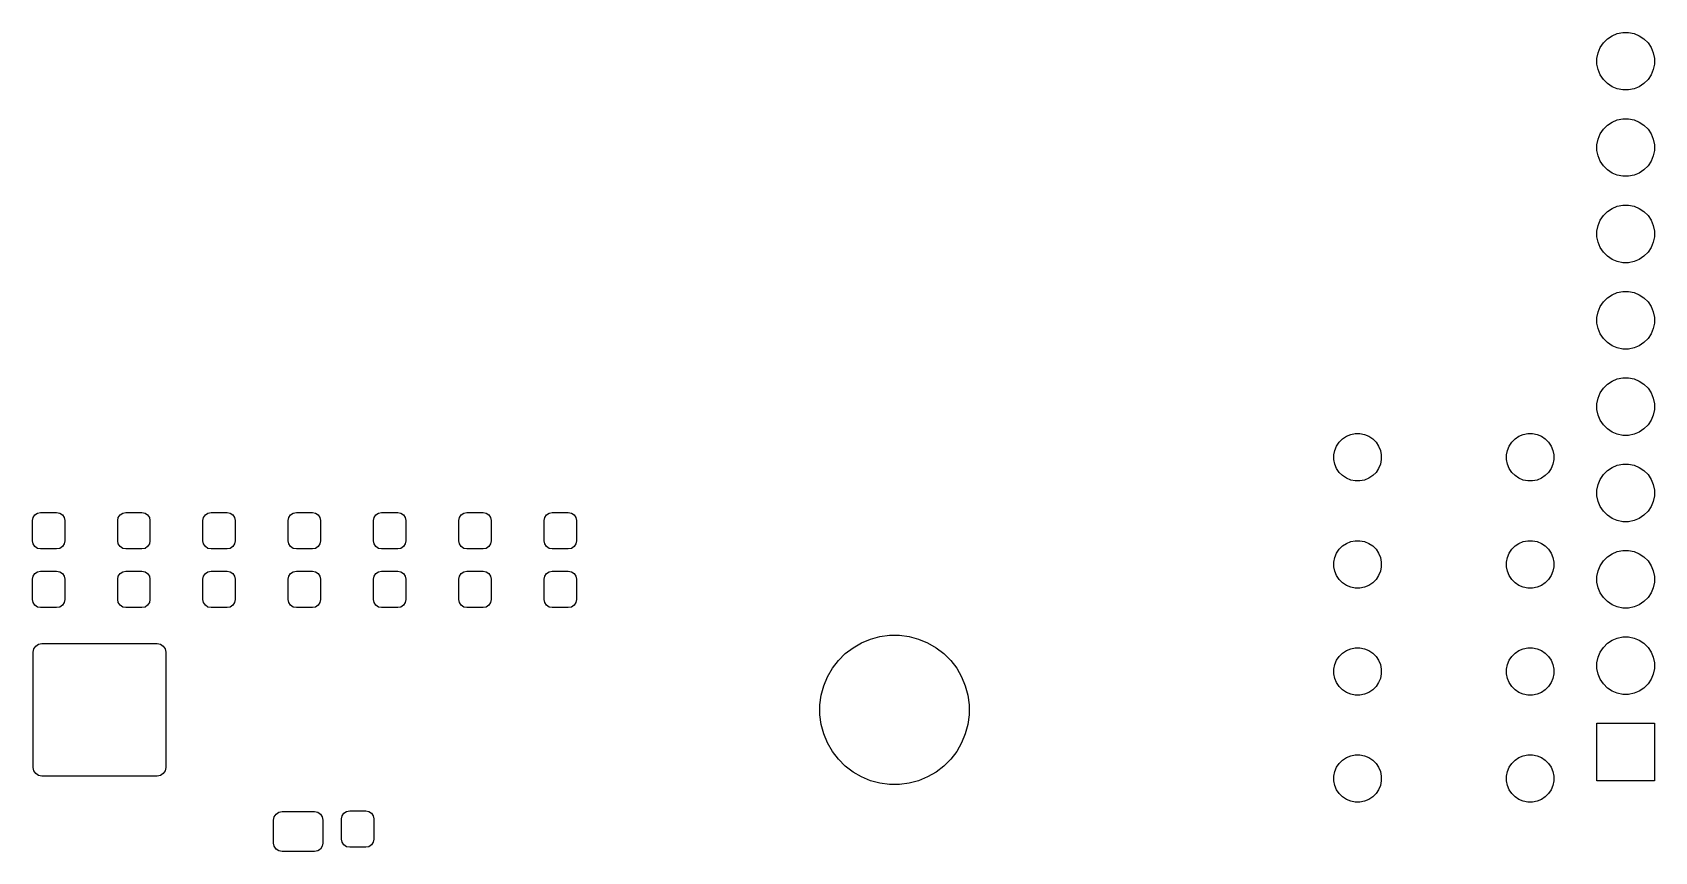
# Model space of a CAD drawing. Extents: x 82.6 to 179.2, y -147.9 to -51.2.
# Drawn here: x 130.97 to 178.72, y -120.71 to -96.62 of the extents above; entities that cross this region are included whole.
import ezdxf

# ---------------------------------------------------------------- set-up
doc = ezdxf.new("R2010")
doc.units = 0
doc.layers.add('BLACK', color=7, linetype='CONTINUOUS')

msp = doc.modelspace()

# ---------------------------------------------------------------- linework, layer by layer
at = {"layer": 'BLACK', "linetype": 'CONTINUOUS'}
for p, q in [((177.212941, -96.925766), (177.330766, -96.807941)), ((177.330766, -96.807941), (177.469313, -96.715367)), ((177.469313, -96.715367), (177.623258, -96.651601)), ((177.623258, -96.651601), (177.786685, -96.619093)), ((177.786685, -96.619093), (177.953315, -96.619093)), ((177.953315, -96.619093), (178.116742, -96.651601)), ((178.116742, -96.651601), (178.270687, -96.715367)), ((178.270687, -96.715367), (178.409234, -96.807941)), ((178.409234, -96.807941), (178.527059, -96.925766)), ((177.024093, -97.381685), (177.056601, -97.218258)), ((177.024093, -97.548315), (177.024093, -97.381685)), ((177.056601, -97.218258), (177.120367, -97.064313)), ((177.120367, -97.064313), (177.212941, -96.925766)), ((178.527059, -96.925766), (178.619633, -97.064313)), ((178.619633, -97.064313), (178.683399, -97.218258)), ((178.683399, -97.218258), (178.715907, -97.381685)), ((178.715907, -97.381685), (178.715907, -97.548315)), ((177.056601, -97.711742), (177.024093, -97.548315)), ((177.120367, -97.865687), (177.056601, -97.711742)), ((177.212941, -98.004234), (177.120367, -97.865687)), ((178.619633, -97.865687), (178.527059, -98.004234)), ((178.683399, -97.711742), (178.619633, -97.865687)), ((178.715907, -97.548315), (178.683399, -97.711742)), ((177.330766, -98.122059), (177.212941, -98.004234)), ((177.469313, -98.214633), (177.330766, -98.122059)), ((177.623258, -98.278399), (177.469313, -98.214633)), ((177.786685, -98.310907), (177.623258, -98.278399)), ((177.953315, -98.310907), (177.786685, -98.310907)), ((178.116742, -98.278399), (177.953315, -98.310907)), ((178.270687, -98.214633), (178.116742, -98.278399)), ((178.409234, -98.122059), (178.270687, -98.214633)), ((178.527059, -98.004234), (178.409234, -98.122059)), ((177.330766, -99.347941), (177.469313, -99.255367)), ((177.469313, -99.255367), (177.623258, -99.191601)), ((177.623258, -99.191601), (177.786685, -99.159093)), ((177.786685, -99.159093), (177.953315, -99.159093)), ((177.953315, -99.159093), (178.116742, -99.191601)), ((178.116742, -99.191601), (178.270687, -99.255367)), ((178.270687, -99.255367), (178.409234, -99.347941)), ((177.024093, -99.921685), (177.056601, -99.758258)), ((177.056601, -99.758258), (177.120367, -99.604313)), ((177.120367, -99.604313), (177.212941, -99.465766)), ((177.212941, -99.465766), (177.330766, -99.347941)), ((178.409234, -99.347941), (178.527059, -99.465766)), ((178.527059, -99.465766), (178.619633, -99.604313)), ((178.619633, -99.604313), (178.683399, -99.758258)), ((178.683399, -99.758258), (178.715907, -99.921685)), ((177.024093, -100.088315), (177.024093, -99.921685)), ((177.056601, -100.251742), (177.024093, -100.088315)), ((177.120367, -100.405687), (177.056601, -100.251742)), ((178.683399, -100.251742), (178.619633, -100.405687)), ((178.715907, -100.088315), (178.683399, -100.251742)), ((178.715907, -99.921685), (178.715907, -100.088315)), ((177.212941, -100.544234), (177.120367, -100.405687)), ((177.330766, -100.662059), (177.212941, -100.544234)), ((177.469313, -100.754633), (177.330766, -100.662059)), ((178.409234, -100.662059), (178.270687, -100.754633)), ((178.527059, -100.544234), (178.409234, -100.662059)), ((178.619633, -100.405687), (178.527059, -100.544234)), ((177.623258, -100.818399), (177.469313, -100.754633)), ((177.786685, -100.850907), (177.623258, -100.818399)), ((177.953315, -100.850907), (177.786685, -100.850907)), ((178.116742, -100.818399), (177.953315, -100.850907)), ((178.270687, -100.754633), (178.116742, -100.818399)), ((177.056601, -102.298258), (177.120367, -102.144313)), ((177.120367, -102.144313), (177.212941, -102.005766)), ((177.212941, -102.005766), (177.330766, -101.887941)), ((177.330766, -101.887941), (177.469313, -101.795367)), ((177.469313, -101.795367), (177.623258, -101.731601)), ((177.623258, -101.731601), (177.786685, -101.699093)), ((177.786685, -101.699093), (177.953315, -101.699093)), ((177.953315, -101.699093), (178.116742, -101.731601)), ((178.116742, -101.731601), (178.270687, -101.795367)), ((178.270687, -101.795367), (178.409234, -101.887941)), ((178.409234, -101.887941), (178.527059, -102.005766)), ((178.527059, -102.005766), (178.619633, -102.144313)), ((178.619633, -102.144313), (178.683399, -102.298258)), ((177.024093, -102.461685), (177.056601, -102.298258)), ((177.024093, -102.628315), (177.024093, -102.461685)), ((177.056601, -102.791742), (177.024093, -102.628315)), ((178.683399, -102.298258), (178.715907, -102.461685)), ((178.715907, -102.628315), (178.683399, -102.791742)), ((178.715907, -102.461685), (178.715907, -102.628315)), ((177.120367, -102.945687), (177.056601, -102.791742)), ((177.212941, -103.084234), (177.120367, -102.945687)), ((177.330766, -103.202059), (177.212941, -103.084234)), ((178.527059, -103.084234), (178.409234, -103.202059)), ((178.619633, -102.945687), (178.527059, -103.084234)), ((178.683399, -102.791742), (178.619633, -102.945687)), ((177.469313, -103.294633), (177.330766, -103.202059)), ((177.623258, -103.358399), (177.469313, -103.294633)), ((177.786685, -103.390907), (177.623258, -103.358399)), ((177.953315, -103.390907), (177.786685, -103.390907)), ((178.116742, -103.358399), (177.953315, -103.390907)), ((178.270687, -103.294633), (178.116742, -103.358399)), ((178.409234, -103.202059), (178.270687, -103.294633)), ((177.120367, -104.684313), (177.212941, -104.545766)), ((177.212941, -104.545766), (177.330766, -104.427941)), ((177.330766, -104.427941), (177.469313, -104.335367)), ((177.469313, -104.335367), (177.623258, -104.271601)), ((177.623258, -104.271601), (177.786685, -104.239093)), ((177.786685, -104.239093), (177.953315, -104.239093)), ((177.953315, -104.239093), (178.116742, -104.271601)), ((178.116742, -104.271601), (178.270687, -104.335367)), ((178.270687, -104.335367), (178.409234, -104.427941)), ((178.409234, -104.427941), (178.527059, -104.545766)), ((178.527059, -104.545766), (178.619633, -104.684313)), ((177.024093, -105.001685), (177.056601, -104.838258)), ((177.024093, -105.168315), (177.024093, -105.001685)), ((177.056601, -104.838258), (177.120367, -104.684313)), ((178.619633, -104.684313), (178.683399, -104.838258)), ((178.683399, -104.838258), (178.715907, -105.001685)), ((178.715907, -105.001685), (178.715907, -105.168315)), ((177.056601, -105.331742), (177.024093, -105.168315)), ((177.120367, -105.485687), (177.056601, -105.331742)), ((177.212941, -105.624234), (177.120367, -105.485687)), ((178.619633, -105.485687), (178.527059, -105.624234)), ((178.683399, -105.331742), (178.619633, -105.485687)), ((178.715907, -105.168315), (178.683399, -105.331742)), ((177.330766, -105.742059), (177.212941, -105.624234)), ((177.469313, -105.834633), (177.330766, -105.742059)), ((177.623258, -105.898399), (177.469313, -105.834633)), ((177.786685, -105.930907), (177.623258, -105.898399)), ((177.953315, -105.930907), (177.786685, -105.930907)), ((178.116742, -105.898399), (177.953315, -105.930907)), ((178.270687, -105.834633), (178.116742, -105.898399)), ((178.409234, -105.742059), (178.270687, -105.834633)), ((178.527059, -105.624234), (178.409234, -105.742059)), ((177.330766, -106.967941), (177.469313, -106.875367)), ((177.469313, -106.875367), (177.623258, -106.811601)), ((177.623258, -106.811601), (177.786685, -106.779093)), ((177.786685, -106.779093), (177.953315, -106.779093)), ((177.953315, -106.779093), (178.116742, -106.811601)), ((178.116742, -106.811601), (178.270687, -106.875367)), ((178.270687, -106.875367), (178.409234, -106.967941)), ((177.024093, -107.541685), (177.056601, -107.378258)), ((177.056601, -107.378258), (177.120367, -107.224313)), ((177.120367, -107.224313), (177.212941, -107.085766)), ((177.212941, -107.085766), (177.330766, -106.967941)), ((178.409234, -106.967941), (178.527059, -107.085766)), ((178.527059, -107.085766), (178.619633, -107.224313)), ((178.619633, -107.224313), (178.683399, -107.378258)), ((178.683399, -107.378258), (178.715907, -107.541685)), ((177.024093, -107.708315), (177.024093, -107.541685)), ((177.056601, -107.871742), (177.024093, -107.708315)), ((177.120367, -108.025687), (177.056601, -107.871742)), ((178.683399, -107.871742), (178.619633, -108.025687)), ((178.715907, -107.708315), (178.683399, -107.871742)), ((178.715907, -107.541685), (178.715907, -107.708315)), ((177.212941, -108.164234), (177.120367, -108.025687)), ((177.330766, -108.282059), (177.212941, -108.164234)), ((177.469313, -108.374633), (177.330766, -108.282059)), ((177.623258, -108.438399), (177.469313, -108.374633)), ((178.270687, -108.374633), (178.116742, -108.438399)), ((178.409234, -108.282059), (178.270687, -108.374633)), ((178.527059, -108.164234), (178.409234, -108.282059)), ((178.619633, -108.025687), (178.527059, -108.164234)), ((169.310142, -108.911801), (169.362655, -108.785022)), ((169.362655, -108.785022), (169.438893, -108.670925)), ((169.438893, -108.670925), (169.535925, -108.573893)), ((169.535925, -108.573893), (169.650022, -108.497655)), ((169.650022, -108.497655), (169.776801, -108.445142)), ((169.776801, -108.445142), (169.911388, -108.418371)), ((169.911388, -108.418371), (170.048612, -108.418371)), ((170.048612, -108.418371), (170.183199, -108.445142)), ((170.183199, -108.445142), (170.309978, -108.497655)), ((170.309978, -108.497655), (170.424075, -108.573893)), ((170.424075, -108.573893), (170.521107, -108.670925)), ((170.521107, -108.670925), (170.597345, -108.785022)), ((170.597345, -108.785022), (170.649858, -108.911801)), ((174.390142, -108.911801), (174.442655, -108.785022)), ((174.442655, -108.785022), (174.518893, -108.670925)), ((174.518893, -108.670925), (174.615925, -108.573893)), ((174.615925, -108.573893), (174.730022, -108.497655)), ((174.730022, -108.497655), (174.856801, -108.445142)), ((174.856801, -108.445142), (174.991388, -108.418371)), ((174.991388, -108.418371), (175.128612, -108.418371)), ((175.128612, -108.418371), (175.263199, -108.445142)), ((175.263199, -108.445142), (175.389978, -108.497655)), ((175.389978, -108.497655), (175.504075, -108.573893)), ((175.504075, -108.573893), (175.601107, -108.670925)), ((175.601107, -108.670925), (175.677345, -108.785022)), ((175.677345, -108.785022), (175.729858, -108.911801)), ((177.786685, -108.470907), (177.623258, -108.438399)), ((177.953315, -108.470907), (177.786685, -108.470907)), ((178.116742, -108.438399), (177.953315, -108.470907)), ((169.283371, -109.046388), (169.310142, -108.911801)), ((169.283371, -109.183612), (169.283371, -109.046388)), ((169.310142, -109.318199), (169.283371, -109.183612)), ((169.362655, -109.444978), (169.310142, -109.318199)), ((170.649858, -109.318199), (170.597345, -109.444978)), ((170.649858, -108.911801), (170.676629, -109.046388)), ((170.676629, -109.183612), (170.649858, -109.318199)), ((170.676629, -109.046388), (170.676629, -109.183612)), ((174.363371, -109.046388), (174.390142, -108.911801)), ((174.363371, -109.183612), (174.363371, -109.046388)), ((174.390142, -109.318199), (174.363371, -109.183612)), ((174.442655, -109.444978), (174.390142, -109.318199)), ((175.729858, -109.318199), (175.677345, -109.444978)), ((175.729858, -108.911801), (175.756629, -109.046388)), ((175.756629, -109.183612), (175.729858, -109.318199)), ((175.756629, -109.046388), (175.756629, -109.183612)), ((177.623258, -109.351601), (177.786685, -109.319093)), ((177.786685, -109.319093), (177.953315, -109.319093)), ((177.953315, -109.319093), (178.116742, -109.351601)), ((169.438893, -109.559075), (169.362655, -109.444978)), ((169.535925, -109.656107), (169.438893, -109.559075)), ((169.650022, -109.732345), (169.535925, -109.656107)), ((169.776801, -109.784858), (169.650022, -109.732345)), ((169.911388, -109.811629), (169.776801, -109.784858)), ((170.048612, -109.811629), (169.911388, -109.811629)), ((170.183199, -109.784858), (170.048612, -109.811629)), ((170.309978, -109.732345), (170.183199, -109.784858)), ((170.424075, -109.656107), (170.309978, -109.732345)), ((170.521107, -109.559075), (170.424075, -109.656107)), ((170.597345, -109.444978), (170.521107, -109.559075)), ((174.518893, -109.559075), (174.442655, -109.444978)), ((174.615925, -109.656107), (174.518893, -109.559075)), ((174.730022, -109.732345), (174.615925, -109.656107)), ((174.856801, -109.784858), (174.730022, -109.732345)), ((174.991388, -109.811629), (174.856801, -109.784858)), ((175.128612, -109.811629), (174.991388, -109.811629)), ((175.263199, -109.784858), (175.128612, -109.811629)), ((175.389978, -109.732345), (175.263199, -109.784858)), ((175.504075, -109.656107), (175.389978, -109.732345)), ((175.601107, -109.559075), (175.504075, -109.656107)), ((175.677345, -109.444978), (175.601107, -109.559075)), ((177.056601, -109.918258), (177.120367, -109.764313)), ((177.120367, -109.764313), (177.212941, -109.625766)), ((177.212941, -109.625766), (177.330766, -109.507941)), ((177.330766, -109.507941), (177.469313, -109.415367)), ((177.469313, -109.415367), (177.623258, -109.351601)), ((178.116742, -109.351601), (178.270687, -109.415367)), ((178.270687, -109.415367), (178.409234, -109.507941)), ((178.409234, -109.507941), (178.527059, -109.625766)), ((178.527059, -109.625766), (178.619633, -109.764313)), ((178.619633, -109.764313), (178.683399, -109.918258)), ((177.024093, -110.081685), (177.056601, -109.918258)), ((177.024093, -110.248315), (177.024093, -110.081685)), ((177.056601, -110.411742), (177.024093, -110.248315)), ((178.683399, -109.918258), (178.715907, -110.081685)), ((178.715907, -110.248315), (178.683399, -110.411742)), ((178.715907, -110.081685), (178.715907, -110.248315)), ((131.044562, -110.807062), (131.121613, -110.755579)), ((131.121613, -110.755579), (131.2125, -110.7375)), ((131.2125, -110.7375), (131.6875, -110.7375)), ((131.6875, -110.7375), (131.778387, -110.755579)), ((131.778387, -110.755579), (131.855438, -110.807062)), ((133.554562, -110.807062), (133.631613, -110.755579)), ((133.631613, -110.755579), (133.7225, -110.7375)), ((133.7225, -110.7375), (134.1975, -110.7375)), ((134.1975, -110.7375), (134.288387, -110.755579)), ((134.288387, -110.755579), (134.365438, -110.807062)), ((136.064562, -110.807062), (136.141613, -110.755579)), ((136.141613, -110.755579), (136.2325, -110.7375)), ((136.2325, -110.7375), (136.7075, -110.7375)), ((136.7075, -110.7375), (136.798387, -110.755579)), ((136.798387, -110.755579), (136.875438, -110.807062)), ((138.574562, -110.807062), (138.651613, -110.755579)), ((138.651613, -110.755579), (138.7425, -110.7375)), ((138.7425, -110.7375), (139.2175, -110.7375)), ((139.2175, -110.7375), (139.308387, -110.755579)), ((139.308387, -110.755579), (139.385438, -110.807062)), ((141.084562, -110.807062), (141.161613, -110.755579)), ((141.161613, -110.755579), (141.2525, -110.7375)), ((141.2525, -110.7375), (141.7275, -110.7375)), ((141.7275, -110.7375), (141.818387, -110.755579)), ((141.818387, -110.755579), (141.895438, -110.807062)), ((143.594562, -110.807062), (143.671613, -110.755579)), ((143.671613, -110.755579), (143.7625, -110.7375)), ((143.7625, -110.7375), (144.2375, -110.7375)), ((144.2375, -110.7375), (144.328387, -110.755579)), ((144.328387, -110.755579), (144.405438, -110.807062)), ((146.104562, -110.807062), (146.181613, -110.755579)), ((146.181613, -110.755579), (146.2725, -110.7375)), ((146.2725, -110.7375), (146.7475, -110.7375)), ((146.7475, -110.7375), (146.838387, -110.755579)), ((146.838387, -110.755579), (146.915438, -110.807062)), ((177.120367, -110.565687), (177.056601, -110.411742)), ((177.212941, -110.704234), (177.120367, -110.565687)), ((177.330766, -110.822059), (177.212941, -110.704234)), ((178.527059, -110.704234), (178.409234, -110.822059)), ((178.619633, -110.565687), (178.527059, -110.704234)), ((178.683399, -110.411742), (178.619633, -110.565687)), ((130.975, -110.975), (130.993079, -110.884113)), ((130.975, -111.575), (130.975, -110.975)), ((130.993079, -110.884113), (131.044562, -110.807062)), ((131.855438, -110.807062), (131.906921, -110.884113)), ((131.906921, -110.884113), (131.925, -110.975)), ((131.925, -110.975), (131.925, -111.575)), ((133.485, -110.975), (133.503079, -110.884113)), ((133.485, -111.575), (133.485, -110.975)), ((133.503079, -110.884113), (133.554562, -110.807062)), ((134.365438, -110.807062), (134.416921, -110.884113)), ((134.416921, -110.884113), (134.435, -110.975)), ((134.435, -110.975), (134.435, -111.575)), ((135.995, -110.975), (136.013079, -110.884113)), ((135.995, -111.575), (135.995, -110.975)), ((136.013079, -110.884113), (136.064562, -110.807062)), ((136.875438, -110.807062), (136.926921, -110.884113)), ((136.926921, -110.884113), (136.945, -110.975)), ((136.945, -110.975), (136.945, -111.575)), ((138.505, -110.975), (138.523079, -110.884113)), ((138.505, -111.575), (138.505, -110.975)), ((138.523079, -110.884113), (138.574562, -110.807062)), ((139.385438, -110.807062), (139.436921, -110.884113)), ((139.436921, -110.884113), (139.455, -110.975)), ((139.455, -110.975), (139.455, -111.575)), ((141.015, -110.975), (141.033079, -110.884113)), ((141.015, -111.575), (141.015, -110.975)), ((141.033079, -110.884113), (141.084562, -110.807062)), ((141.895438, -110.807062), (141.946921, -110.884113)), ((141.946921, -110.884113), (141.965, -110.975)), ((141.965, -110.975), (141.965, -111.575)), ((143.525, -110.975), (143.543079, -110.884113)), ((143.525, -111.575), (143.525, -110.975)), ((143.543079, -110.884113), (143.594562, -110.807062)), ((144.405438, -110.807062), (144.456921, -110.884113)), ((144.456921, -110.884113), (144.475, -110.975)), ((144.475, -110.975), (144.475, -111.575)), ((146.035, -110.975), (146.053079, -110.884113)), ((146.035, -111.575), (146.035, -110.975)), ((146.053079, -110.884113), (146.104562, -110.807062)), ((146.915438, -110.807062), (146.966921, -110.884113)), ((146.966921, -110.884113), (146.985, -110.975)), ((146.985, -110.975), (146.985, -111.575)), ((177.469313, -110.914633), (177.330766, -110.822059)), ((177.623258, -110.978399), (177.469313, -110.914633)), ((177.786685, -111.010907), (177.623258, -110.978399)), ((177.953315, -111.010907), (177.786685, -111.010907)), ((178.116742, -110.978399), (177.953315, -111.010907)), ((178.270687, -110.914633), (178.116742, -110.978399)), ((178.409234, -110.822059), (178.270687, -110.914633)), ((130.993079, -111.665887), (130.975, -111.575)), ((131.044562, -111.742938), (130.993079, -111.665887)), ((131.906921, -111.665887), (131.855438, -111.742938)), ((131.925, -111.575), (131.906921, -111.665887)), ((133.503079, -111.665887), (133.485, -111.575)), ((133.554562, -111.742938), (133.503079, -111.665887)), ((134.416921, -111.665887), (134.365438, -111.742938)), ((134.435, -111.575), (134.416921, -111.665887)), ((136.013079, -111.665887), (135.995, -111.575)), ((136.064562, -111.742938), (136.013079, -111.665887)), ((136.926921, -111.665887), (136.875438, -111.742938)), ((136.945, -111.575), (136.926921, -111.665887)), ((138.523079, -111.665887), (138.505, -111.575)), ((138.574562, -111.742938), (138.523079, -111.665887)), ((139.436921, -111.665887), (139.385438, -111.742938)), ((139.455, -111.575), (139.436921, -111.665887)), ((141.033079, -111.665887), (141.015, -111.575)), ((141.084562, -111.742938), (141.033079, -111.665887)), ((141.946921, -111.665887), (141.895438, -111.742938)), ((141.965, -111.575), (141.946921, -111.665887)), ((143.543079, -111.665887), (143.525, -111.575)), ((143.594562, -111.742938), (143.543079, -111.665887)), ((144.456921, -111.665887), (144.405438, -111.742938)), ((144.475, -111.575), (144.456921, -111.665887)), ((146.053079, -111.665887), (146.035, -111.575)), ((146.104562, -111.742938), (146.053079, -111.665887)), ((146.966921, -111.665887), (146.915438, -111.742938)), ((146.985, -111.575), (146.966921, -111.665887)), ((169.535925, -111.723893), (169.650022, -111.647655)), ((169.650022, -111.647655), (169.776801, -111.595142)), ((169.776801, -111.595142), (169.911388, -111.568371)), ((169.911388, -111.568371), (170.048612, -111.568371)), ((170.048612, -111.568371), (170.183199, -111.595142)), ((170.183199, -111.595142), (170.309978, -111.647655)), ((170.309978, -111.647655), (170.424075, -111.723893)), ((174.615925, -111.723893), (174.730022, -111.647655)), ((174.730022, -111.647655), (174.856801, -111.595142)), ((174.856801, -111.595142), (174.991388, -111.568371)), ((174.991388, -111.568371), (175.128612, -111.568371)), ((175.128612, -111.568371), (175.263199, -111.595142)), ((175.263199, -111.595142), (175.389978, -111.647655)), ((175.389978, -111.647655), (175.504075, -111.723893)), ((131.121613, -111.794421), (131.044562, -111.742938)), ((131.2125, -111.8125), (131.121613, -111.794421)), ((131.6875, -111.8125), (131.2125, -111.8125)), ((131.778387, -111.794421), (131.6875, -111.8125)), ((131.855438, -111.742938), (131.778387, -111.794421)), ((133.631613, -111.794421), (133.554562, -111.742938)), ((133.7225, -111.8125), (133.631613, -111.794421)), ((134.1975, -111.8125), (133.7225, -111.8125)), ((134.288387, -111.794421), (134.1975, -111.8125)), ((134.365438, -111.742938), (134.288387, -111.794421)), ((136.141613, -111.794421), (136.064562, -111.742938)), ((136.2325, -111.8125), (136.141613, -111.794421)), ((136.7075, -111.8125), (136.2325, -111.8125)), ((136.798387, -111.794421), (136.7075, -111.8125)), ((136.875438, -111.742938), (136.798387, -111.794421)), ((138.651613, -111.794421), (138.574562, -111.742938)), ((138.7425, -111.8125), (138.651613, -111.794421)), ((139.2175, -111.8125), (138.7425, -111.8125)), ((139.308387, -111.794421), (139.2175, -111.8125)), ((139.385438, -111.742938), (139.308387, -111.794421)), ((141.161613, -111.794421), (141.084562, -111.742938)), ((141.2525, -111.8125), (141.161613, -111.794421)), ((141.7275, -111.8125), (141.2525, -111.8125)), ((141.818387, -111.794421), (141.7275, -111.8125)), ((141.895438, -111.742938), (141.818387, -111.794421)), ((143.671613, -111.794421), (143.594562, -111.742938)), ((143.7625, -111.8125), (143.671613, -111.794421)), ((144.2375, -111.8125), (143.7625, -111.8125)), ((144.328387, -111.794421), (144.2375, -111.8125)), ((144.405438, -111.742938), (144.328387, -111.794421)), ((146.181613, -111.794421), (146.104562, -111.742938)), ((146.2725, -111.8125), (146.181613, -111.794421)), ((146.7475, -111.8125), (146.2725, -111.8125)), ((146.838387, -111.794421), (146.7475, -111.8125)), ((146.915438, -111.742938), (146.838387, -111.794421)), ((169.283371, -112.196388), (169.310142, -112.061801)), ((169.283371, -112.333612), (169.283371, -112.196388)), ((169.310142, -112.061801), (169.362655, -111.935022)), ((169.362655, -111.935022), (169.438893, -111.820925)), ((169.438893, -111.820925), (169.535925, -111.723893)), ((170.424075, -111.723893), (170.521107, -111.820925)), ((170.521107, -111.820925), (170.597345, -111.935022)), ((170.597345, -111.935022), (170.649858, -112.061801)), ((170.649858, -112.061801), (170.676629, -112.196388)), ((170.676629, -112.196388), (170.676629, -112.333612)), ((174.363371, -112.196388), (174.390142, -112.061801)), ((174.363371, -112.333612), (174.363371, -112.196388)), ((174.390142, -112.061801), (174.442655, -111.935022)), ((174.442655, -111.935022), (174.518893, -111.820925)), ((174.518893, -111.820925), (174.615925, -111.723893)), ((175.504075, -111.723893), (175.601107, -111.820925)), ((175.601107, -111.820925), (175.677345, -111.935022)), ((175.677345, -111.935022), (175.729858, -112.061801)), ((175.729858, -112.061801), (175.756629, -112.196388)), ((175.756629, -112.196388), (175.756629, -112.333612)), ((177.120367, -112.304313), (177.212941, -112.165766)), ((177.212941, -112.165766), (177.330766, -112.047941)), ((177.330766, -112.047941), (177.469313, -111.955367)), ((177.469313, -111.955367), (177.623258, -111.891601)), ((177.623258, -111.891601), (177.786685, -111.859093)), ((177.786685, -111.859093), (177.953315, -111.859093)), ((177.953315, -111.859093), (178.116742, -111.891601)), ((178.116742, -111.891601), (178.270687, -111.955367)), ((178.270687, -111.955367), (178.409234, -112.047941)), ((178.409234, -112.047941), (178.527059, -112.165766)), ((178.527059, -112.165766), (178.619633, -112.304313)), ((130.975, -112.7), (130.993079, -112.609113)), ((130.993079, -112.609113), (131.044562, -112.532062)), ((131.044562, -112.532062), (131.121613, -112.480579)), ((131.121613, -112.480579), (131.2125, -112.4625)), ((131.2125, -112.4625), (131.6875, -112.4625)), ((131.6875, -112.4625), (131.778387, -112.480579)), ((131.778387, -112.480579), (131.855438, -112.532062)), ((131.855438, -112.532062), (131.906921, -112.609113)), ((131.906921, -112.609113), (131.925, -112.7)), ((133.485, -112.7), (133.503079, -112.609113)), ((133.503079, -112.609113), (133.554562, -112.532062)), ((133.554562, -112.532062), (133.631613, -112.480579)), ((133.631613, -112.480579), (133.7225, -112.4625)), ((133.7225, -112.4625), (134.1975, -112.4625)), ((134.1975, -112.4625), (134.288387, -112.480579)), ((134.288387, -112.480579), (134.365438, -112.532062)), ((134.365438, -112.532062), (134.416921, -112.609113)), ((134.416921, -112.609113), (134.435, -112.7)), ((135.995, -112.7), (136.013079, -112.609113)), ((136.013079, -112.609113), (136.064562, -112.532062)), ((136.064562, -112.532062), (136.141613, -112.480579)), ((136.141613, -112.480579), (136.2325, -112.4625)), ((136.2325, -112.4625), (136.7075, -112.4625)), ((136.7075, -112.4625), (136.798387, -112.480579)), ((136.798387, -112.480579), (136.875438, -112.532062)), ((136.875438, -112.532062), (136.926921, -112.609113)), ((136.926921, -112.609113), (136.945, -112.7)), ((138.505, -112.7), (138.523079, -112.609113)), ((138.523079, -112.609113), (138.574562, -112.532062)), ((138.574562, -112.532062), (138.651613, -112.480579)), ((138.651613, -112.480579), (138.7425, -112.4625)), ((138.7425, -112.4625), (139.2175, -112.4625)), ((139.2175, -112.4625), (139.308387, -112.480579)), ((139.308387, -112.480579), (139.385438, -112.532062)), ((139.385438, -112.532062), (139.436921, -112.609113)), ((139.436921, -112.609113), (139.455, -112.7)), ((141.015, -112.7), (141.033079, -112.609113)), ((141.033079, -112.609113), (141.084562, -112.532062)), ((141.084562, -112.532062), (141.161613, -112.480579)), ((141.161613, -112.480579), (141.2525, -112.4625)), ((141.2525, -112.4625), (141.7275, -112.4625)), ((141.7275, -112.4625), (141.818387, -112.480579)), ((141.818387, -112.480579), (141.895438, -112.532062)), ((141.895438, -112.532062), (141.946921, -112.609113)), ((141.946921, -112.609113), (141.965, -112.7)), ((143.525, -112.7), (143.543079, -112.609113)), ((143.543079, -112.609113), (143.594562, -112.532062)), ((143.594562, -112.532062), (143.671613, -112.480579)), ((143.671613, -112.480579), (143.7625, -112.4625)), ((143.7625, -112.4625), (144.2375, -112.4625)), ((144.2375, -112.4625), (144.328387, -112.480579)), ((144.328387, -112.480579), (144.405438, -112.532062)), ((144.405438, -112.532062), (144.456921, -112.609113)), ((144.456921, -112.609113), (144.475, -112.7)), ((146.035, -112.7), (146.053079, -112.609113)), ((146.053079, -112.609113), (146.104562, -112.532062)), ((146.104562, -112.532062), (146.181613, -112.480579)), ((146.181613, -112.480579), (146.2725, -112.4625)), ((146.2725, -112.4625), (146.7475, -112.4625)), ((146.7475, -112.4625), (146.838387, -112.480579)), ((146.838387, -112.480579), (146.915438, -112.532062)), ((146.915438, -112.532062), (146.966921, -112.609113)), ((146.966921, -112.609113), (146.985, -112.7)), ((169.310142, -112.468199), (169.283371, -112.333612)), ((169.362655, -112.594978), (169.310142, -112.468199)), ((169.438893, -112.709075), (169.362655, -112.594978)), ((170.597345, -112.594978), (170.521107, -112.709075)), ((170.649858, -112.468199), (170.597345, -112.594978)), ((170.676629, -112.333612), (170.649858, -112.468199)), ((174.390142, -112.468199), (174.363371, -112.333612)), ((174.442655, -112.594978), (174.390142, -112.468199)), ((174.518893, -112.709075), (174.442655, -112.594978)), ((175.677345, -112.594978), (175.601107, -112.709075)), ((175.729858, -112.468199), (175.677345, -112.594978)), ((175.756629, -112.333612), (175.729858, -112.468199)), ((177.024093, -112.621685), (177.056601, -112.458258)), ((177.024093, -112.788315), (177.024093, -112.621685)), ((177.056601, -112.458258), (177.120367, -112.304313)), ((178.619633, -112.304313), (178.683399, -112.458258)), ((178.683399, -112.458258), (178.715907, -112.621685)), ((178.715907, -112.621685), (178.715907, -112.788315)), ((130.975, -113.3), (130.975, -112.7)), ((131.925, -112.7), (131.925, -113.3)), ((133.485, -113.3), (133.485, -112.7)), ((134.435, -112.7), (134.435, -113.3)), ((135.995, -113.3), (135.995, -112.7)), ((136.945, -112.7), (136.945, -113.3)), ((138.505, -113.3), (138.505, -112.7)), ((139.455, -112.7), (139.455, -113.3)), ((141.015, -113.3), (141.015, -112.7)), ((141.965, -112.7), (141.965, -113.3)), ((143.525, -113.3), (143.525, -112.7)), ((144.475, -112.7), (144.475, -113.3)), ((146.035, -113.3), (146.035, -112.7)), ((146.985, -112.7), (146.985, -113.3)), ((169.535925, -112.806107), (169.438893, -112.709075)), ((169.650022, -112.882345), (169.535925, -112.806107)), ((169.776801, -112.934858), (169.650022, -112.882345)), ((169.911388, -112.961629), (169.776801, -112.934858)), ((170.048612, -112.961629), (169.911388, -112.961629)), ((170.183199, -112.934858), (170.048612, -112.961629)), ((170.309978, -112.882345), (170.183199, -112.934858)), ((170.424075, -112.806107), (170.309978, -112.882345)), ((170.521107, -112.709075), (170.424075, -112.806107)), ((174.615925, -112.806107), (174.518893, -112.709075)), ((174.730022, -112.882345), (174.615925, -112.806107)), ((174.856801, -112.934858), (174.730022, -112.882345)), ((174.991388, -112.961629), (174.856801, -112.934858)), ((175.128612, -112.961629), (174.991388, -112.961629)), ((175.263199, -112.934858), (175.128612, -112.961629)), ((175.389978, -112.882345), (175.263199, -112.934858)), ((175.504075, -112.806107), (175.389978, -112.882345)), ((175.601107, -112.709075), (175.504075, -112.806107)), ((177.056601, -112.951742), (177.024093, -112.788315)), ((177.120367, -113.105687), (177.056601, -112.951742)), ((177.212941, -113.244234), (177.120367, -113.105687)), ((178.619633, -113.105687), (178.527059, -113.244234)), ((178.683399, -112.951742), (178.619633, -113.105687)), ((178.715907, -112.788315), (178.683399, -112.951742)), ((130.993079, -113.390887), (130.975, -113.3)), ((131.044562, -113.467938), (130.993079, -113.390887)), ((131.121613, -113.519421), (131.044562, -113.467938)), ((131.2125, -113.5375), (131.121613, -113.519421)), ((131.6875, -113.5375), (131.2125, -113.5375)), ((131.778387, -113.519421), (131.6875, -113.5375)), ((131.855438, -113.467938), (131.778387, -113.519421)), ((131.906921, -113.390887), (131.855438, -113.467938)), ((131.925, -113.3), (131.906921, -113.390887)), ((133.503079, -113.390887), (133.485, -113.3)), ((133.554562, -113.467938), (133.503079, -113.390887)), ((133.631613, -113.519421), (133.554562, -113.467938)), ((133.7225, -113.5375), (133.631613, -113.519421)), ((134.1975, -113.5375), (133.7225, -113.5375)), ((134.288387, -113.519421), (134.1975, -113.5375)), ((134.365438, -113.467938), (134.288387, -113.519421)), ((134.416921, -113.390887), (134.365438, -113.467938)), ((134.435, -113.3), (134.416921, -113.390887)), ((136.013079, -113.390887), (135.995, -113.3)), ((136.064562, -113.467938), (136.013079, -113.390887)), ((136.141613, -113.519421), (136.064562, -113.467938)), ((136.2325, -113.5375), (136.141613, -113.519421)), ((136.7075, -113.5375), (136.2325, -113.5375)), ((136.798387, -113.519421), (136.7075, -113.5375)), ((136.875438, -113.467938), (136.798387, -113.519421)), ((136.926921, -113.390887), (136.875438, -113.467938)), ((136.945, -113.3), (136.926921, -113.390887)), ((138.523079, -113.390887), (138.505, -113.3)), ((138.574562, -113.467938), (138.523079, -113.390887)), ((138.651613, -113.519421), (138.574562, -113.467938)), ((138.7425, -113.5375), (138.651613, -113.519421)), ((139.2175, -113.5375), (138.7425, -113.5375)), ((139.308387, -113.519421), (139.2175, -113.5375)), ((139.385438, -113.467938), (139.308387, -113.519421)), ((139.436921, -113.390887), (139.385438, -113.467938)), ((139.455, -113.3), (139.436921, -113.390887)), ((141.033079, -113.390887), (141.015, -113.3)), ((141.084562, -113.467938), (141.033079, -113.390887)), ((141.161613, -113.519421), (141.084562, -113.467938)), ((141.2525, -113.5375), (141.161613, -113.519421)), ((141.7275, -113.5375), (141.2525, -113.5375)), ((141.818387, -113.519421), (141.7275, -113.5375)), ((141.895438, -113.467938), (141.818387, -113.519421)), ((141.946921, -113.390887), (141.895438, -113.467938)), ((141.965, -113.3), (141.946921, -113.390887)), ((143.543079, -113.390887), (143.525, -113.3)), ((143.594562, -113.467938), (143.543079, -113.390887)), ((143.671613, -113.519421), (143.594562, -113.467938)), ((143.7625, -113.5375), (143.671613, -113.519421)), ((144.2375, -113.5375), (143.7625, -113.5375)), ((144.328387, -113.519421), (144.2375, -113.5375)), ((144.405438, -113.467938), (144.328387, -113.519421)), ((144.456921, -113.390887), (144.405438, -113.467938)), ((144.475, -113.3), (144.456921, -113.390887)), ((146.053079, -113.390887), (146.035, -113.3)), ((146.104562, -113.467938), (146.053079, -113.390887)), ((146.181613, -113.519421), (146.104562, -113.467938)), ((146.2725, -113.5375), (146.181613, -113.519421)), ((146.7475, -113.5375), (146.2725, -113.5375)), ((146.838387, -113.519421), (146.7475, -113.5375)), ((146.915438, -113.467938), (146.838387, -113.519421)), ((146.966921, -113.390887), (146.915438, -113.467938)), ((146.985, -113.3), (146.966921, -113.390887)), ((177.330766, -113.362059), (177.212941, -113.244234)), ((177.469313, -113.454633), (177.330766, -113.362059)), ((177.623258, -113.518399), (177.469313, -113.454633)), ((177.786685, -113.550907), (177.623258, -113.518399)), ((177.953315, -113.550907), (177.786685, -113.550907)), ((178.116742, -113.518399), (177.953315, -113.550907)), ((178.270687, -113.454633), (178.116742, -113.518399)), ((178.409234, -113.362059), (178.270687, -113.454633)), ((178.527059, -113.244234), (178.409234, -113.362059)), ((155.127745, -114.715767), (155.376965, -114.57188)), ((155.376965, -114.57188), (155.642833, -114.461754)), ((155.642833, -114.461754), (155.920801, -114.387272)), ((155.920801, -114.387272), (156.206113, -114.34971)), ((156.206113, -114.34971), (156.493887, -114.34971)), ((156.493887, -114.34971), (156.779199, -114.387272)), ((156.779199, -114.387272), (157.057167, -114.461754)), ((157.057167, -114.461754), (157.323035, -114.57188)), ((157.323035, -114.57188), (157.572255, -114.715767)), ((177.212941, -114.705766), (177.330766, -114.587941)), ((177.330766, -114.587941), (177.469313, -114.495367)), ((177.469313, -114.495367), (177.623258, -114.431601)), ((177.623258, -114.431601), (177.786685, -114.399093)), ((177.786685, -114.399093), (177.953315, -114.399093)), ((177.953315, -114.399093), (178.116742, -114.431601)), ((178.116742, -114.431601), (178.270687, -114.495367)), ((178.270687, -114.495367), (178.409234, -114.587941)), ((178.409234, -114.587941), (178.527059, -114.705766)), ((131, -114.845002), (131.01903, -114.74933)), ((131, -118.244998), (131, -114.845002)), ((131.01903, -114.74933), (131.073224, -114.668224)), ((131.073224, -114.668224), (131.15433, -114.61403)), ((131.15433, -114.61403), (131.250002, -114.595)), ((131.250002, -114.595), (134.649998, -114.595)), ((134.649998, -114.595), (134.74567, -114.61403)), ((134.74567, -114.61403), (134.826776, -114.668224)), ((134.826776, -114.668224), (134.88097, -114.74933)), ((134.88097, -114.74933), (134.9, -114.845002)), ((134.9, -114.845002), (134.9, -118.244998)), ((154.695952, -115.094439), (154.899439, -114.890952)), ((154.899439, -114.890952), (155.127745, -114.715767)), ((157.572255, -114.715767), (157.800561, -114.890952)), ((157.800561, -114.890952), (158.004048, -115.094439)), ((169.362655, -115.085022), (169.438893, -114.970925)), ((169.438893, -114.970925), (169.535925, -114.873893)), ((169.535925, -114.873893), (169.650022, -114.797655)), ((169.650022, -114.797655), (169.776801, -114.745142)), ((169.776801, -114.745142), (169.911388, -114.718371)), ((169.911388, -114.718371), (170.048612, -114.718371)), ((170.048612, -114.718371), (170.183199, -114.745142)), ((170.183199, -114.745142), (170.309978, -114.797655)), ((170.309978, -114.797655), (170.424075, -114.873893)), ((170.424075, -114.873893), (170.521107, -114.970925)), ((170.521107, -114.970925), (170.597345, -115.085022)), ((174.442655, -115.085022), (174.518893, -114.970925)), ((174.518893, -114.970925), (174.615925, -114.873893)), ((174.615925, -114.873893), (174.730022, -114.797655)), ((174.730022, -114.797655), (174.856801, -114.745142)), ((174.856801, -114.745142), (174.991388, -114.718371)), ((174.991388, -114.718371), (175.128612, -114.718371)), ((175.128612, -114.718371), (175.263199, -114.745142)), ((175.263199, -114.745142), (175.389978, -114.797655)), ((175.389978, -114.797655), (175.504075, -114.873893)), ((175.504075, -114.873893), (175.601107, -114.970925)), ((175.601107, -114.970925), (175.677345, -115.085022)), ((177.024093, -115.161685), (177.056601, -114.998258)), ((177.056601, -114.998258), (177.120367, -114.844313)), ((177.120367, -114.844313), (177.212941, -114.705766)), ((178.527059, -114.705766), (178.619633, -114.844313)), ((178.619633, -114.844313), (178.683399, -114.998258)), ((178.683399, -114.998258), (178.715907, -115.161685)), ((154.37688, -115.571965), (154.520767, -115.322745)), ((154.520767, -115.322745), (154.695952, -115.094439)), ((158.004048, -115.094439), (158.179233, -115.322745)), ((158.179233, -115.322745), (158.32312, -115.571965)), ((169.283371, -115.346388), (169.310142, -115.211801)), ((169.283371, -115.483612), (169.283371, -115.346388)), ((169.310142, -115.618199), (169.283371, -115.483612)), ((169.310142, -115.211801), (169.362655, -115.085022)), ((170.597345, -115.085022), (170.649858, -115.211801)), ((170.649858, -115.211801), (170.676629, -115.346388)), ((170.676629, -115.483612), (170.649858, -115.618199)), ((170.676629, -115.346388), (170.676629, -115.483612)), ((174.363371, -115.346388), (174.390142, -115.211801)), ((174.363371, -115.483612), (174.363371, -115.346388)), ((174.390142, -115.618199), (174.363371, -115.483612)), ((174.390142, -115.211801), (174.442655, -115.085022)), ((175.677345, -115.085022), (175.729858, -115.211801)), ((175.729858, -115.211801), (175.756629, -115.346388)), ((175.756629, -115.483612), (175.729858, -115.618199)), ((175.756629, -115.346388), (175.756629, -115.483612)), ((177.024093, -115.328315), (177.024093, -115.161685)), ((177.056601, -115.491742), (177.024093, -115.328315)), ((177.120367, -115.645687), (177.056601, -115.491742)), ((178.683399, -115.491742), (178.619633, -115.645687)), ((178.715907, -115.328315), (178.683399, -115.491742)), ((178.715907, -115.161685), (178.715907, -115.328315)), ((154.192272, -116.115801), (154.266754, -115.837833)), ((154.266754, -115.837833), (154.37688, -115.571965)), ((158.32312, -115.571965), (158.433246, -115.837833)), ((158.433246, -115.837833), (158.507728, -116.115801)), ((169.362655, -115.744978), (169.310142, -115.618199)), ((169.438893, -115.859075), (169.362655, -115.744978)), ((169.535925, -115.956107), (169.438893, -115.859075)), ((169.650022, -116.032345), (169.535925, -115.956107)), ((170.424075, -115.956107), (170.309978, -116.032345)), ((170.521107, -115.859075), (170.424075, -115.956107)), ((170.597345, -115.744978), (170.521107, -115.859075)), ((170.649858, -115.618199), (170.597345, -115.744978)), ((174.442655, -115.744978), (174.390142, -115.618199)), ((174.518893, -115.859075), (174.442655, -115.744978)), ((174.615925, -115.956107), (174.518893, -115.859075)), ((174.730022, -116.032345), (174.615925, -115.956107)), ((175.504075, -115.956107), (175.389978, -116.032345)), ((175.601107, -115.859075), (175.504075, -115.956107)), ((175.677345, -115.744978), (175.601107, -115.859075)), ((175.729858, -115.618199), (175.677345, -115.744978)), ((177.212941, -115.784234), (177.120367, -115.645687)), ((177.330766, -115.902059), (177.212941, -115.784234)), ((177.469313, -115.994633), (177.330766, -115.902059)), ((177.623258, -116.058399), (177.469313, -115.994633)), ((178.270687, -115.994633), (178.116742, -116.058399)), ((178.409234, -115.902059), (178.270687, -115.994633)), ((178.527059, -115.784234), (178.409234, -115.902059)), ((178.619633, -115.645687), (178.527059, -115.784234)), ((154.15471, -116.401113), (154.192272, -116.115801)), ((154.15471, -116.688887), (154.15471, -116.401113)), ((158.507728, -116.115801), (158.54529, -116.401113)), ((158.54529, -116.401113), (158.54529, -116.688887)), ((169.776801, -116.084858), (169.650022, -116.032345)), ((169.911388, -116.111629), (169.776801, -116.084858)), ((170.048612, -116.111629), (169.911388, -116.111629)), ((170.183199, -116.084858), (170.048612, -116.111629)), ((170.309978, -116.032345), (170.183199, -116.084858)), ((174.856801, -116.084858), (174.730022, -116.032345)), ((174.991388, -116.111629), (174.856801, -116.084858)), ((175.128612, -116.111629), (174.991388, -116.111629)), ((175.263199, -116.084858), (175.128612, -116.111629)), ((175.389978, -116.032345), (175.263199, -116.084858)), ((177.786685, -116.090907), (177.623258, -116.058399)), ((177.953315, -116.090907), (177.786685, -116.090907)), ((178.116742, -116.058399), (177.953315, -116.090907)), ((154.192272, -116.974199), (154.15471, -116.688887)), ((154.266754, -117.252167), (154.192272, -116.974199)), ((158.507728, -116.974199), (158.433246, -117.252167)), ((158.54529, -116.688887), (158.507728, -116.974199)), ((177.02, -118.635), (177.02, -116.935)), ((177.02, -116.935), (178.72, -116.935)), ((178.72, -116.935), (178.72, -118.635)), ((154.37688, -117.518035), (154.266754, -117.252167)), ((158.433246, -117.252167), (158.32312, -117.518035)), ((154.520767, -117.767255), (154.37688, -117.518035)), ((154.695952, -117.995561), (154.520767, -117.767255)), ((158.179233, -117.767255), (158.004048, -117.995561)), ((158.32312, -117.518035), (158.179233, -117.767255)), ((169.650022, -117.947655), (169.776801, -117.895142)), ((169.776801, -117.895142), (169.911388, -117.868371)), ((169.911388, -117.868371), (170.048612, -117.868371)), ((170.048612, -117.868371), (170.183199, -117.895142)), ((170.183199, -117.895142), (170.309978, -117.947655)), ((174.730022, -117.947655), (174.856801, -117.895142)), ((174.856801, -117.895142), (174.991388, -117.868371)), ((174.991388, -117.868371), (175.128612, -117.868371)), ((175.128612, -117.868371), (175.263199, -117.895142)), ((175.263199, -117.895142), (175.389978, -117.947655)), ((131.01903, -118.34067), (131, -118.244998)), ((131.073224, -118.421776), (131.01903, -118.34067)), ((134.88097, -118.34067), (134.826776, -118.421776)), ((134.9, -118.244998), (134.88097, -118.34067)), ((154.899439, -118.199048), (154.695952, -117.995561)), ((155.127745, -118.374233), (154.899439, -118.199048)), ((155.376965, -118.51812), (155.127745, -118.374233)), ((157.572255, -118.374233), (157.323035, -118.51812)), ((157.800561, -118.199048), (157.572255, -118.374233)), ((158.004048, -117.995561), (157.800561, -118.199048)), ((169.283371, -118.496388), (169.310142, -118.361801)), ((169.310142, -118.361801), (169.362655, -118.235022)), ((169.362655, -118.235022), (169.438893, -118.120925)), ((169.438893, -118.120925), (169.535925, -118.023893)), ((169.535925, -118.023893), (169.650022, -117.947655)), ((170.309978, -117.947655), (170.424075, -118.023893)), ((170.424075, -118.023893), (170.521107, -118.120925)), ((170.521107, -118.120925), (170.597345, -118.235022)), ((170.597345, -118.235022), (170.649858, -118.361801)), ((170.649858, -118.361801), (170.676629, -118.496388)), ((174.363371, -118.496388), (174.390142, -118.361801)), ((174.390142, -118.361801), (174.442655, -118.235022)), ((174.442655, -118.235022), (174.518893, -118.120925)), ((174.518893, -118.120925), (174.615925, -118.023893)), ((174.615925, -118.023893), (174.730022, -117.947655)), ((175.389978, -117.947655), (175.504075, -118.023893)), ((175.504075, -118.023893), (175.601107, -118.120925)), ((175.601107, -118.120925), (175.677345, -118.235022)), ((175.677345, -118.235022), (175.729858, -118.361801)), ((175.729858, -118.361801), (175.756629, -118.496388)), ((131.15433, -118.47597), (131.073224, -118.421776)), ((131.250002, -118.495), (131.15433, -118.47597)), ((134.649998, -118.495), (131.250002, -118.495)), ((134.74567, -118.47597), (134.649998, -118.495)), ((134.826776, -118.421776), (134.74567, -118.47597)), ((155.642833, -118.628246), (155.376965, -118.51812)), ((155.920801, -118.702728), (155.642833, -118.628246)), ((156.206113, -118.74029), (155.920801, -118.702728)), ((156.493887, -118.74029), (156.206113, -118.74029)), ((156.779199, -118.702728), (156.493887, -118.74029)), ((157.057167, -118.628246), (156.779199, -118.702728)), ((157.323035, -118.51812), (157.057167, -118.628246)), ((169.283371, -118.633612), (169.283371, -118.496388)), ((169.310142, -118.768199), (169.283371, -118.633612)), ((169.362655, -118.894978), (169.310142, -118.768199)), ((170.649858, -118.768199), (170.597345, -118.894978)), ((170.676629, -118.633612), (170.649858, -118.768199)), ((170.676629, -118.496388), (170.676629, -118.633612)), ((174.363371, -118.633612), (174.363371, -118.496388)), ((174.390142, -118.768199), (174.363371, -118.633612)), ((174.442655, -118.894978), (174.390142, -118.768199)), ((175.729858, -118.768199), (175.677345, -118.894978)), ((175.756629, -118.633612), (175.729858, -118.768199)), ((175.756629, -118.496388), (175.756629, -118.633612)), ((178.72, -118.635), (177.02, -118.635)), ((169.438893, -119.009075), (169.362655, -118.894978)), ((169.535925, -119.106107), (169.438893, -119.009075)), ((169.650022, -119.182345), (169.535925, -119.106107)), ((169.776801, -119.234858), (169.650022, -119.182345)), ((169.911388, -119.261629), (169.776801, -119.234858)), ((170.048612, -119.261629), (169.911388, -119.261629)), ((170.183199, -119.234858), (170.048612, -119.261629)), ((170.309978, -119.182345), (170.183199, -119.234858)), ((170.424075, -119.106107), (170.309978, -119.182345)), ((170.521107, -119.009075), (170.424075, -119.106107)), ((170.597345, -118.894978), (170.521107, -119.009075)), ((174.518893, -119.009075), (174.442655, -118.894978)), ((174.615925, -119.106107), (174.518893, -119.009075)), ((174.730022, -119.182345), (174.615925, -119.106107)), ((174.856801, -119.234858), (174.730022, -119.182345)), ((174.991388, -119.261629), (174.856801, -119.234858)), ((175.128612, -119.261629), (174.991388, -119.261629)), ((175.263199, -119.234858), (175.128612, -119.261629)), ((175.389978, -119.182345), (175.263199, -119.234858)), ((175.504075, -119.106107), (175.389978, -119.182345)), ((175.601107, -119.009075), (175.504075, -119.106107)), ((175.677345, -118.894978), (175.601107, -119.009075)), ((138.075, -119.7875), (138.09403, -119.691829)), ((138.075, -120.4625), (138.075, -119.7875)), ((138.09403, -119.691829), (138.148223, -119.610723)), ((138.148223, -119.610723), (138.229329, -119.55653)), ((138.229329, -119.55653), (138.325, -119.5375)), ((138.325, -119.5375), (139.275, -119.5375)), ((139.275, -119.5375), (139.370671, -119.55653)), ((139.370671, -119.55653), (139.451777, -119.610723)), ((139.451777, -119.610723), (139.50597, -119.691829)), ((139.50597, -119.691829), (139.525, -119.7875)), ((139.525, -119.7875), (139.525, -120.4625)), ((140.075, -119.75), (140.093079, -119.659113)), ((140.075, -120.35), (140.075, -119.75)), ((140.093079, -119.659113), (140.144562, -119.582062)), ((140.144562, -119.582062), (140.221613, -119.530579)), ((140.221613, -119.530579), (140.3125, -119.5125)), ((140.3125, -119.5125), (140.7875, -119.5125)), ((140.7875, -119.5125), (140.878387, -119.530579)), ((140.878387, -119.530579), (140.955438, -119.582062)), ((140.955438, -119.582062), (141.006921, -119.659113)), ((141.006921, -119.659113), (141.025, -119.75)), ((141.025, -119.75), (141.025, -120.35)), ((138.09403, -120.558171), (138.075, -120.4625)), ((138.148223, -120.639277), (138.09403, -120.558171)), ((138.229329, -120.69347), (138.148223, -120.639277)), ((138.325, -120.7125), (138.229329, -120.69347)), ((139.275, -120.7125), (138.325, -120.7125)), ((139.370671, -120.69347), (139.275, -120.7125)), ((139.451777, -120.639277), (139.370671, -120.69347)), ((139.50597, -120.558171), (139.451777, -120.639277)), ((139.525, -120.4625), (139.50597, -120.558171)), ((140.093079, -120.440887), (140.075, -120.35)), ((140.144562, -120.517938), (140.093079, -120.440887)), ((140.221613, -120.569421), (140.144562, -120.517938)), ((140.3125, -120.5875), (140.221613, -120.569421)), ((140.7875, -120.5875), (140.3125, -120.5875)), ((140.878387, -120.569421), (140.7875, -120.5875)), ((140.955438, -120.517938), (140.878387, -120.569421)), ((141.006921, -120.440887), (140.955438, -120.517938)), ((141.025, -120.35), (141.006921, -120.440887))]:
    msp.add_line(p, q, dxfattribs=at)

doc.saveas('drawing.dxf')
